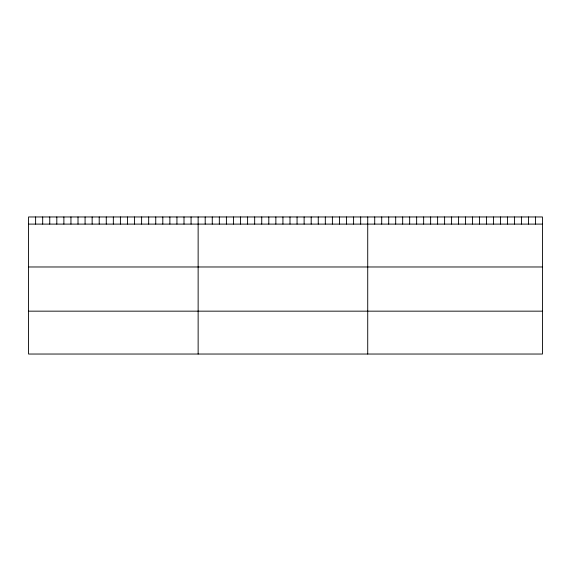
<?xml version="1.0" encoding="UTF-8"?>
<svg xmlns="http://www.w3.org/2000/svg" width="571" height="571" viewBox="0 0 571 571"><rect width="100%" height="100%" fill="white"/><g stroke="black" fill="none" stroke-linecap="round" stroke-linejoin="round"><path stroke-width="0.86" d="M542.45 224.103L542.45 354.034L28.55 354.034L28.55 216.966L542.45 216.966L542.45 224.103L28.55 224.103M28.55 266.978L542.45 266.978M28.55 311.159L542.45 311.159M535.462 216.966L535.462 224.103M528.475 216.966L528.475 224.103M521.48 216.966L521.48 224.103M514.492 216.966L514.492 224.103M507.505 216.966L507.505 224.103M500.517 216.966L500.517 224.103M493.53 216.966L493.53 224.103M486.535 216.966L486.535 224.103M479.547 216.966L479.547 224.103M472.56 216.966L472.56 224.103M465.572 216.966L465.572 224.103M458.584 216.966L458.584 224.103M451.59 216.966L451.59 224.103M444.602 216.966L444.602 224.103M437.614 216.966L437.614 224.103M430.627 216.966L430.627 224.103M423.639 216.966L423.639 224.103M416.644 216.966L416.644 224.103M409.657 216.966L409.657 224.103M402.669 216.966L402.669 224.103M395.682 216.966L395.682 224.103M388.694 216.966L388.694 224.103M381.699 216.966L381.699 224.103M374.712 216.966L374.712 224.103M367.724 216.966L367.724 354.034M360.658 216.966L360.658 224.103M353.592 216.966L353.592 224.103M346.526 216.966L346.526 224.103M339.459 216.966L339.459 224.103M332.393 216.966L332.393 224.103M325.327 216.966L325.327 224.103M318.261 216.966L318.261 224.103M311.195 216.966L311.195 224.103M304.129 216.966L304.129 224.103M297.063 216.966L297.063 224.103M289.997 216.966L289.997 224.103M282.93 216.966L282.93 224.103M275.864 216.966L275.864 224.103M268.798 216.966L268.798 224.103M261.732 216.966L261.732 224.103M254.666 216.966L254.666 224.103M247.6 216.966L247.6 224.103M240.534 216.966L240.534 224.103M233.468 216.966L233.468 224.103M226.401 216.966L226.401 224.103M219.335 216.966L219.335 224.103M212.269 216.966L212.269 224.103M205.203 216.966L205.203 224.103M198.137 216.966L198.137 354.034M191.071 216.966L191.071 224.103M184.005 216.966L184.005 224.103M176.939 216.966L176.939 224.103M169.873 216.966L169.873 224.103M162.806 216.966L162.806 224.103M155.74 216.966L155.74 224.103M148.674 216.966L148.674 224.103M141.608 216.966L141.608 224.103M134.542 216.966L134.542 224.103M127.476 216.966L127.476 224.103M120.41 216.966L120.41 224.103M113.344 216.966L113.344 224.103M106.277 216.966L106.277 224.103M99.211 216.966L99.211 224.103M92.145 216.966L92.145 224.103M85.079 216.966L85.079 224.103M78.013 216.966L78.013 224.103M70.947 216.966L70.947 224.103M63.881 216.966L63.881 224.103M56.814 216.966L56.814 224.103M49.748 216.966L49.748 224.103M42.682 216.966L42.682 224.103M35.616 216.966L35.616 224.103"/></g></svg>
